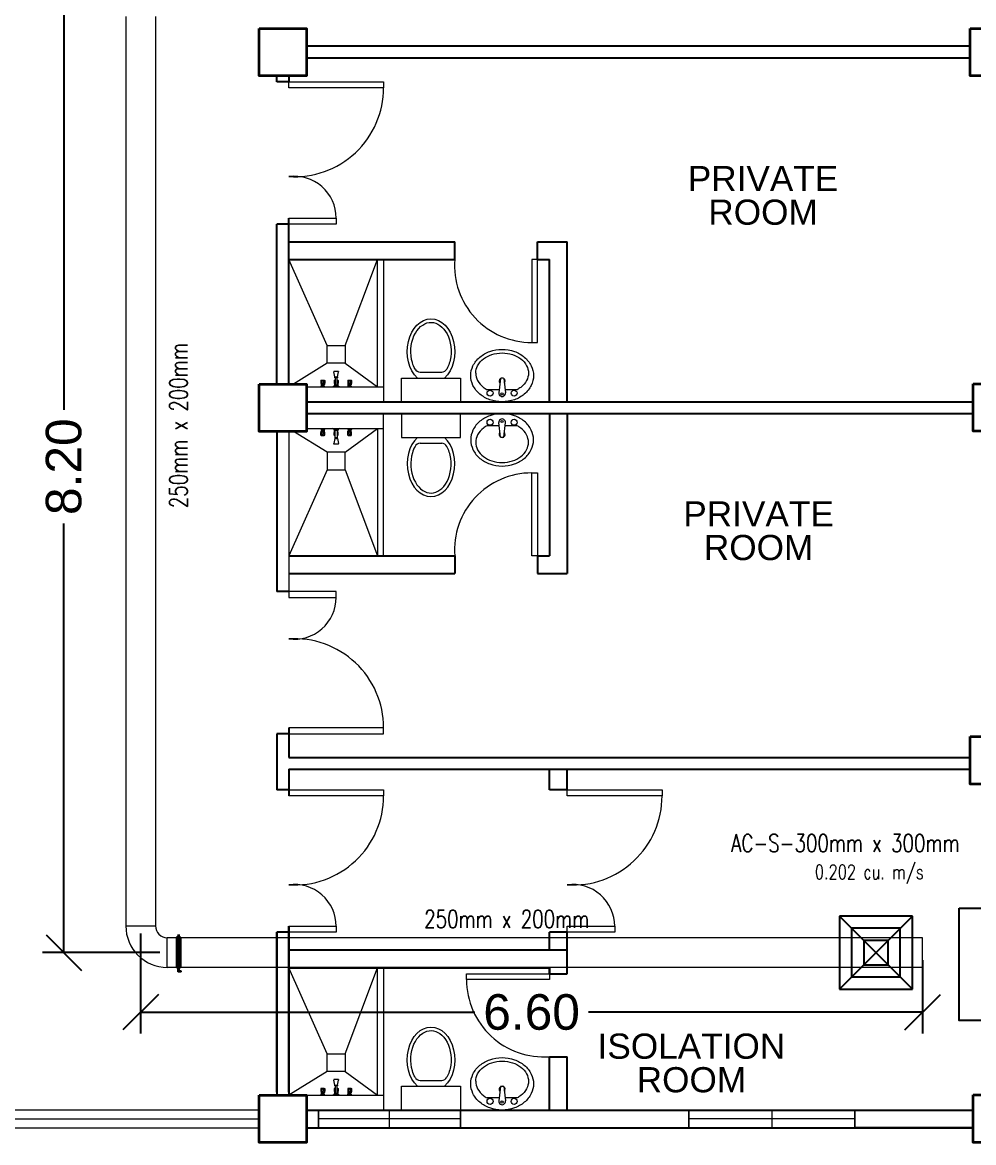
# Model space of a CAD drawing. Header units: millimetres. Extents: x 3 to 421, y 1 to 337.
# Drawn here: x 249.43 to 257.46, y 90.65 to 100.1 of the extents above; entities that cross this region are included whole.
import ezdxf

# ---------------------------------------------------------------- set-up
doc = ezdxf.new("R2010")
doc.units = ezdxf.units.MM
doc.header["$MEASUREMENT"] = 0
for name, color, linetype in [('A.C.VOLUM DAMPER', 7, 'Continuous'), ('diffuser', 7, 'Continuous'), ('ducting label', 7, 'Continuous'), ('label', 7, 'Continuous'), ('Legends', 7, 'Continuous')]:
    doc.layers.add(name, color=color, linetype=linetype)
doc.layers.add('ahu line', color=7, linetype='Continuous', lineweight=20)
doc.styles.add('Arch-Dim', font='simplex.shx', dxfattribs={"width": 0.75})
doc.styles.get("Standard").update_dxf_attribs({"font": 'arial.ttf'})
doc.styles.add('SWISSLT175', font='swissl.ttf', dxfattribs={"height": 0.175})
doc.dimstyles.new('Copy of dimension', dxfattribs={"dimtxt": 0.3, "dimasz": 0.3, "dimexe": 0.18, "dimexo": 0.0625, "dimgap": 0.09, "dimtad": 0, "dimzin": 0, "dimdsep": 46, "dimtxsty": 'Standard', "dimblk": 'OBLIQUE', "dimcen": 0.09, "dimclrd": 256, "dimclre": 256, "dimclrt": 256, "dimadec": 0, "dimazin": 0, "dimtfac": 1, "dimtofl": 0, "dimtmove": 0, "dimatfit": 3, "dimldrblk": 'OBLIQUE', "dimfxl": 1, "dimtolj": 1, "dimtzin": 0, "dimarcsym": 0})

# ---------------------------------------------------------------- blocks, each defined once
blk = doc.blocks.new('AC-S-12')
at = {"layer": 'diffuser'}
for p, q in [((-0.15, 0.15), (0.15, -0.15)), ((0.15, 0.15), (-0.15, -0.15)), ((-0.15, 0.15), (-0.15, -0.15)), ((0.15, 0.15), (-0.15, 0.15)), ((0.15, -0.15), (0.15, 0.15)), ((-0.1, 0.1), (-0.1, -0.1)), ((0.1, 0.1), (-0.1, 0.1)), ((0.1, -0.1), (0.1, 0.1)), ((-0.05, 0.05), (-0.05, -0.05)), ((0.05, 0.05), (-0.05, 0.05)), ((0.05, -0.05), (0.05, 0.05)), ((-0.05, -0.05), (0.05, -0.05)), ((-0.1, -0.1), (0.1, -0.1)), ((-0.15, -0.15), (0.15, -0.15))]:
    blk.add_line(p, q, dxfattribs=at)
for points in [[(-0.3582, 0.3582, 0, 0.0447, 0), (-0.2951, 0.295, 0, 0, 0), (-0.15, 0.15, 0, 0, 0)], [(0.3582, 0.3582, 0, 0.0447, 0), (0.2951, 0.295, 0, 0, 0), (0.15, 0.15, 0, 0, 0)], [(-0.3582, -0.3582, 0, 0.0447, 0), (-0.2951, -0.295, 0, 0, 0), (-0.15, -0.15, 0, 0, 0)], [(0.3582, -0.3582, 0, 0.0447, 0), (0.2951, -0.295, 0, 0, 0), (0.15, -0.15, 0, 0, 0)]]:
    blk.add_lwpolyline(points, format="xyseb", dxfattribs=at)
blk = doc.blocks.new('fcu')
at = {"layer": 'diffuser', "color": 7, "xscale": 2.052644456280903, "yscale": 2.052644456280903, "zscale": 2.052644456280903}
blk.add_blockref('AC-S-12', (0, 0), dxfattribs=at)
blk = doc.blocks.new('_Oblique')
at = {"color": 0, "linetype": 'ByBlock', "lineweight": -2}
blk.add_line((-0.5, -0.5), (0.5, 0.5), dxfattribs=at)
blk = doc.blocks.new('*D31')
at = {"layer": 'Defpoints', "color": 0, "transparency": 16777216}
for p in [(250.8037, 100.4482), (249.7805, 92.2496), (250.6537, 92.2496)]:
    blk.add_point(p, dxfattribs=at)
at = {"layer": 'diffuser', "lineweight": -2, "transparency": 16777216}
for p, q in [((250.7412, 100.4482), (249.6005, 100.4482)), ((249.7805, 100.4482), (249.7805, 96.8282)), ((249.7805, 92.2496), (249.7805, 95.8696)), ((250.5912, 92.2496), (249.6005, 92.2496))]:
    blk.add_line(p, q, dxfattribs=at)
at = {"layer": 'diffuser', "lineweight": -2, "transparency": 16777216, "xscale": 0.3, "yscale": 0.3, "zscale": 0.3}
for p, rotation in [((249.7805, 100.4482), 90), ((249.7805, 92.2496), 270)]:
    blk.add_blockref('_Oblique', p, dxfattribs=dict(at, rotation=rotation))
at = {"layer": 'diffuser', "transparency": 16777216, "insert": (249.7805, 96.3489), "char_height": 0.3, "attachment_point": 5, "rotation": 90}
blk.add_mtext('\\A1;8.20', dxfattribs=at)
blk = doc.blocks.new('*D32')
at = {"layer": 'Defpoints', "color": 0, "transparency": 16777216}
for p in [(250.4287, 92.4746), (257.0263, 92.2496), (257.0263, 91.7466)]:
    blk.add_point(p, dxfattribs=at)
at = {"layer": 'diffuser', "lineweight": -2, "transparency": 16777216}
for p, q in [((250.4287, 92.4121), (250.4287, 91.5666)), ((257.0263, 92.1871), (257.0263, 91.5666)), ((250.4287, 91.7466), (253.2476, 91.7466)), ((257.0263, 91.7466), (254.2075, 91.7466))]:
    blk.add_line(p, q, dxfattribs=at)
at = {"layer": 'diffuser', "lineweight": -2, "transparency": 16777216, "xscale": 0.3, "yscale": 0.3, "zscale": 0.3, "rotation": 180}
blk.add_blockref('_Oblique', (250.4287, 91.7466), dxfattribs=at)
at = {"layer": 'diffuser', "lineweight": -2, "transparency": 16777216, "xscale": 0.3, "yscale": 0.3, "zscale": 0.3}
blk.add_blockref('_Oblique', (257.0263, 91.7466), dxfattribs=at)
at = {"layer": 'diffuser', "transparency": 16777216, "insert": (253.7275, 91.7466), "char_height": 0.3, "attachment_point": 5}
blk.add_mtext('\\A1;6.60', dxfattribs=at)

msp = doc.modelspace()

# ---------------------------------------------------------------- hatches: boundary and pattern name
at = {"layer": 'A.C.VOLUM DAMPER'}
h = msp.add_hatch(dxfattribs=at)
h.set_pattern_fill('ANSI31', color=256, scale=0.001864, angle=-90, style=0)
h.set_pattern_definition([(315, (-178.90665753, -149.22933315), (0.00016477009232, 0.00016477009232), [])])
h.paths.add_polyline_path([(250.7528, 92.1138), (250.7577, 92.1138), (250.7577, 92.1246), (250.7406, 92.1246), (250.7406, 92.1138), (250.7455, 92.1138), (250.7455, 92.087), (250.7694, 92.087), (250.7694, 92.0931), (250.7528, 92.0931)])

# ---------------------------------------------------------------- linework, layer by layer
at = {"color": 8, "lineweight": 25}
for p, q in [((257.4287, 99.8966), (251.8287, 99.8966)), ((257.4287, 99.7966), (251.8287, 99.7966)), ((251.5787, 99.5966), (251.5787, 99.6466)), ((251.6787, 99.6466), (251.6787, 99.5966)), ((251.6787, 99.5966), (251.5787, 99.5966)), ((251.5787, 97.0466), (251.5787, 98.3966)), ((251.6787, 98.3966), (251.5787, 98.3966)), ((251.5787, 97.0466), (251.5787, 98.3966)), ((251.6787, 97.0466), (251.6787, 98.4466)), ((251.8287, 96.8966), (257.4537, 96.8966)), ((251.8287, 96.7966), (257.4537, 96.7966)), ((251.5787, 96.6466), (251.5787, 95.2966)), ((251.6787, 95.2966), (251.5787, 95.2966)), ((251.6787, 94.1466), (251.6787, 93.8966)), ((251.5787, 94.0966), (251.5787, 93.8466)), ((251.6787, 94.0966), (251.5787, 94.0966)), ((251.5787, 93.8466), (251.5787, 93.6216)), ((251.6787, 93.8966), (257.4287, 93.8966)), ((251.6787, 93.7966), (251.6787, 93.5716)), ((251.6787, 93.7966), (257.4287, 93.7966)), ((251.6787, 93.6216), (251.5787, 93.6216)), ((251.6787, 92.4716), (251.6787, 91.0466)), ((251.6787, 91.0716), (251.6787, 92.4716)), ((251.5787, 92.4216), (251.5787, 91.0466)), ((251.5787, 91.0716), (251.5787, 92.4216)), ((251.6787, 92.4216), (251.5787, 92.4216)), ((251.5787, 91.0716), (251.5787, 92.4216)), ((251.8287, 90.9216), (257.4537, 90.9216)), ((251.8287, 90.7716), (257.4537, 90.7716)), ((257.4537, 90.7716), (256.4537, 90.7716))]:
    msp.add_line(p, q, dxfattribs=at)
at = {"color": 8, "lineweight": 25, "ltscale": 0.3}
for p, q in [((251.6787, 98.2466), (253.0787, 98.2466)), ((253.0787, 98.0966), (253.0787, 98.2466)), ((253.7787, 98.2466), (254.0287, 98.2466)), ((253.7787, 98.0966), (253.7787, 98.2466)), ((254.0287, 96.8966), (254.0287, 98.2466)), ((251.6787, 98.0966), (253.0787, 98.0966)), ((253.7787, 98.0966), (253.8787, 98.0966)), ((253.8787, 96.8966), (253.8787, 98.0966)), ((253.8787, 96.7966), (253.8787, 95.5966)), ((254.0287, 96.7966), (254.0287, 95.4466)), ((251.6787, 95.5966), (253.0787, 95.5966)), ((253.0787, 95.5966), (253.0787, 95.4466)), ((253.7787, 95.5966), (253.8787, 95.5966)), ((253.7787, 95.5966), (253.7787, 95.4466)), ((251.6787, 95.4466), (253.0787, 95.4466)), ((253.7787, 95.4466), (254.0287, 95.4466)), ((251.6787, 92.2716), (254.0287, 92.2716)), ((253.7787, 92.2716), (254.0287, 92.2716)), ((254.0287, 92.0716), (254.0287, 92.2716)), ((251.6787, 92.1216), (253.8787, 92.1216)), ((253.7787, 92.1216), (253.8787, 92.1216)), ((253.8787, 92.0716), (253.8787, 92.1216)), ((253.8787, 90.9216), (253.8787, 91.3716)), ((254.0287, 90.9216), (254.0287, 91.3716))]:
    msp.add_line(p, q, dxfattribs=at)
at = {"color": 8, "lineweight": 9, "ltscale": 0.3}
for p, q in [((252.0037, 97.3716), (251.6787, 98.0966)), ((252.1537, 97.3716), (252.4287, 98.0966)), ((252.0037, 97.2216), (251.7193, 97.0466)), ((252.1537, 97.2216), (252.4287, 97.0216)), ((252.0037, 96.4716), (251.7193, 96.6466)), ((252.1537, 96.4716), (252.4287, 96.6716)), ((252.0037, 96.3216), (251.6787, 95.5966)), ((252.1537, 96.3216), (252.4287, 95.5966)), ((252.0037, 91.3966), (251.6787, 92.1216)), ((252.1537, 91.3966), (252.4287, 92.1216)), ((252.0037, 91.2466), (251.6787, 91.0466)), ((252.1537, 91.2466), (252.4287, 91.0466))]:
    msp.add_line(p, q, dxfattribs=at)
at = {"color": 8, "lineweight": 9}
for p, q in [((251.5787, 97.0966), (251.5787, 97.0466)), ((251.6787, 97.1466), (251.6787, 97.0466)), ((251.952, 97.0788), (251.9484, 97.0769)), ((251.9484, 97.0769), (251.9817, 97.0769)), ((251.9484, 97.0769), (251.9484, 97.055)), ((251.952, 97.0803), (251.9781, 97.0803)), ((251.952, 97.0803), (251.952, 97.0788)), ((251.952, 97.0788), (251.9781, 97.0788)), ((251.952, 97.0681), (251.952, 97.056)), ((251.959, 97.0682), (251.959, 97.0561)), ((251.9711, 97.0682), (251.9711, 97.0561)), ((251.9781, 97.0803), (251.9781, 97.0788)), ((251.9781, 97.0788), (251.9817, 97.0769)), ((251.9781, 97.0681), (251.9781, 97.056)), ((251.9817, 97.0769), (251.9817, 97.055)), ((252.0664, 97.107), (252.0578, 97.1489)), ((252.0981, 97.1535), (252.0593, 97.1535)), ((252.0656, 97.0788), (252.062, 97.0769)), ((252.062, 97.0769), (252.0711, 97.0769)), ((252.062, 97.0769), (252.062, 97.055)), ((252.0656, 97.0804), (252.0711, 97.0804)), ((252.0656, 97.0804), (252.0656, 97.0788)), ((252.0656, 97.0788), (252.0711, 97.0788)), ((252.0656, 97.0681), (252.0656, 97.056)), ((252.0664, 97.0995), (252.0664, 97.107)), ((252.0664, 97.107), (252.091, 97.107)), ((252.0664, 97.107), (252.091, 97.107)), ((252.091, 97.0995), (252.0664, 97.0995)), ((252.0711, 97.0995), (252.0711, 97.0371)), ((252.0863, 97.0371), (252.0863, 97.0995)), ((252.0863, 97.0804), (252.0918, 97.0804)), ((252.0863, 97.0788), (252.0918, 97.0788)), ((252.0863, 97.077), (252.0954, 97.077)), ((252.091, 97.107), (252.0995, 97.149)), ((252.091, 97.107), (252.091, 97.0995)), ((252.0918, 97.0804), (252.0918, 97.0788)), ((252.0918, 97.0788), (252.0954, 97.077)), ((252.0918, 97.0681), (252.0918, 97.056)), ((252.0954, 97.077), (252.0954, 97.055)), ((252.1793, 97.0789), (252.1757, 97.077)), ((252.1757, 97.077), (252.1757, 97.055)), ((252.1757, 97.077), (252.209, 97.077)), ((252.1792, 97.0681), (252.1793, 97.056)), ((252.1793, 97.0804), (252.1793, 97.0789)), ((252.1793, 97.0804), (252.2054, 97.0804)), ((252.1793, 97.0789), (252.2054, 97.0789)), ((252.1863, 97.0682), (252.1863, 97.0561)), ((252.1984, 97.0682), (252.1984, 97.0561)), ((252.2054, 97.0804), (252.2054, 97.0789)), ((252.2054, 97.0789), (252.209, 97.077)), ((252.2054, 97.0681), (252.2054, 97.056)), ((252.209, 97.077), (252.209, 97.055)), ((252.6287, 96.8966), (252.6287, 97.0966)), ((252.6287, 97.0966), (253.1287, 97.0966)), ((252.7881, 97.1466), (252.9691, 97.1466)), ((253.1287, 97.0966), (253.1287, 96.8966)), ((253.4642, 97.0945), (253.4509, 96.9727)), ((253.4932, 97.0945), (253.5065, 96.9727)), ((251.8287, 97.0216), (252.4787, 97.0216)), ((251.948, 97.0224), (251.9514, 97.0292)), ((251.948, 97.0224), (251.9821, 97.0224)), ((251.948, 97.0224), (251.948, 97.0216)), ((251.948, 97.0216), (251.9821, 97.0216)), ((251.9484, 97.055), (251.9506, 97.0509)), ((251.951, 97.0491), (251.951, 97.0432)), ((251.951, 97.0432), (251.9518, 97.041)), ((251.951, 97.0432), (251.9791, 97.0432)), ((251.9514, 97.0292), (251.9787, 97.0292)), ((251.9518, 97.055), (251.9592, 97.055)), ((251.9518, 97.041), (251.9783, 97.041)), ((251.9537, 97.0292), (251.9537, 97.041)), ((251.9783, 97.055), (251.971, 97.055)), ((251.9764, 97.0292), (251.9764, 97.041)), ((251.9791, 97.0432), (251.9783, 97.041)), ((251.9821, 97.0224), (251.9787, 97.0292)), ((251.9791, 97.0491), (251.9791, 97.0432)), ((251.9817, 97.055), (251.9795, 97.0509)), ((251.9821, 97.0224), (251.9821, 97.0216)), ((252.0613, 97.0274), (252.0497, 97.0216)), ((252.0497, 97.0216), (252.1077, 97.0216)), ((252.0961, 97.0371), (252.0613, 97.0371)), ((252.0613, 97.0371), (252.0613, 97.0274)), ((252.0961, 97.0274), (252.0613, 97.0274)), ((252.0613, 97.0274), (252.0961, 97.0274)), ((252.062, 97.055), (252.0642, 97.0509)), ((252.0647, 97.0491), (252.0647, 97.0432)), ((252.0647, 97.0432), (252.0711, 97.0432)), ((252.0647, 97.0432), (252.0654, 97.041)), ((252.0654, 97.041), (252.0711, 97.041)), ((252.0655, 97.055), (252.0711, 97.055)), ((252.0673, 97.0371), (252.0673, 97.041)), ((252.0711, 97.0371), (252.0863, 97.0371)), ((252.0919, 97.055), (252.0863, 97.055)), ((252.0863, 97.0432), (252.0927, 97.0432)), ((252.0863, 97.041), (252.092, 97.041)), ((252.0901, 97.0371), (252.0901, 97.041)), ((252.0927, 97.0432), (252.092, 97.041)), ((252.0927, 97.0491), (252.0927, 97.0432)), ((252.0954, 97.055), (252.0932, 97.0509)), ((252.0961, 97.0274), (252.0961, 97.0371)), ((252.1077, 97.0216), (252.0961, 97.0274)), ((252.1753, 97.0224), (252.1787, 97.0292)), ((252.1753, 97.0224), (252.1753, 97.0217)), ((252.1753, 97.0224), (252.2094, 97.0224)), ((252.1753, 97.0217), (252.2094, 97.0217)), ((252.1757, 97.055), (252.1779, 97.0509)), ((252.1783, 97.0491), (252.1783, 97.0432)), ((252.1783, 97.0432), (252.2063, 97.0433)), ((252.1783, 97.0432), (252.1791, 97.041)), ((252.1787, 97.0292), (252.206, 97.0292)), ((252.1791, 97.055), (252.1864, 97.055)), ((252.1791, 97.041), (252.2056, 97.041)), ((252.181, 97.0292), (252.181, 97.041)), ((252.2056, 97.055), (252.1982, 97.055)), ((252.2037, 97.0292), (252.2037, 97.041)), ((252.2063, 97.0433), (252.2056, 97.041)), ((252.2094, 97.0224), (252.206, 97.0292)), ((252.2063, 97.0491), (252.2063, 97.0433)), ((252.209, 97.055), (252.2068, 97.0509)), ((252.2094, 97.0224), (252.2094, 97.0217)), ((253.4543, 96.9986), (253.3521, 96.9986)), ((253.1287, 96.8966), (252.6287, 96.8966)), ((252.6287, 96.7966), (252.6287, 96.5966)), ((253.1287, 96.7966), (252.6287, 96.7966)), ((253.1287, 96.5966), (253.1287, 96.7966)), ((253.4543, 96.6946), (253.3521, 96.6946)), ((253.4642, 96.5988), (253.4509, 96.7206)), ((253.4932, 96.5988), (253.5065, 96.7206)), ((251.8287, 96.6716), (252.4787, 96.6716)), ((251.948, 96.6717), (251.9821, 96.6717)), ((251.948, 96.6709), (251.948, 96.6717)), ((251.948, 96.6709), (251.9821, 96.6709)), ((251.948, 96.6709), (251.9514, 96.6641)), ((251.9484, 96.6383), (251.9506, 96.6424)), ((251.9484, 96.6164), (251.9484, 96.6383)), ((251.9484, 96.6164), (251.9817, 96.6164)), ((251.952, 96.6145), (251.9484, 96.6164)), ((251.951, 96.6501), (251.9518, 96.6523)), ((251.951, 96.6501), (251.9791, 96.6501)), ((251.951, 96.6442), (251.951, 96.6501)), ((251.9514, 96.6641), (251.9787, 96.6641)), ((251.9518, 96.6523), (251.9783, 96.6523)), ((251.9518, 96.6383), (251.9592, 96.6383)), ((251.952, 96.6252), (251.952, 96.6373)), ((251.952, 96.6145), (251.9781, 96.6145)), ((251.952, 96.6129), (251.952, 96.6145)), ((251.952, 96.6129), (251.9781, 96.6129)), ((251.9537, 96.6641), (251.9537, 96.6523)), ((251.959, 96.6251), (251.959, 96.6372)), ((251.9783, 96.6383), (251.971, 96.6383)), ((251.9711, 96.6251), (251.9711, 96.6372)), ((251.9764, 96.6641), (251.9764, 96.6523)), ((251.9781, 96.6252), (251.9781, 96.6373)), ((251.9781, 96.6145), (251.9817, 96.6164)), ((251.9781, 96.6129), (251.9781, 96.6145)), ((251.9791, 96.6501), (251.9783, 96.6523)), ((251.9821, 96.6709), (251.9787, 96.6641)), ((251.9791, 96.6442), (251.9791, 96.6501)), ((251.9817, 96.6383), (251.9795, 96.6424)), ((251.9817, 96.6164), (251.9817, 96.6383)), ((251.9821, 96.6709), (251.9821, 96.6717)), ((252.0613, 96.6659), (252.0497, 96.6716)), ((252.0497, 96.6716), (252.1077, 96.6716)), ((252.0961, 96.6659), (252.0613, 96.6659)), ((252.0613, 96.6562), (252.0613, 96.6659)), ((252.0613, 96.6659), (252.0961, 96.6659)), ((252.0961, 96.6562), (252.0613, 96.6562)), ((252.062, 96.6383), (252.0642, 96.6424)), ((252.062, 96.6163), (252.062, 96.6383)), ((252.062, 96.6163), (252.0711, 96.6163)), ((252.0656, 96.6145), (252.062, 96.6163)), ((252.0647, 96.6501), (252.0654, 96.6523)), ((252.0647, 96.6501), (252.0711, 96.6501)), ((252.0647, 96.6442), (252.0647, 96.6501)), ((252.0654, 96.6523), (252.0711, 96.6523)), ((252.0655, 96.6383), (252.0711, 96.6383)), ((252.0656, 96.6252), (252.0656, 96.6373)), ((252.0656, 96.6145), (252.0711, 96.6145)), ((252.0656, 96.6129), (252.0656, 96.6145)), ((252.0656, 96.6129), (252.0711, 96.6129)), ((252.0664, 96.5938), (252.0664, 96.5863)), ((252.091, 96.5938), (252.0664, 96.5938)), ((252.0673, 96.6562), (252.0673, 96.6523)), ((252.0711, 96.5938), (252.0711, 96.6562)), ((252.0711, 96.6562), (252.0863, 96.6562)), ((252.0863, 96.6562), (252.0863, 96.5938)), ((252.0863, 96.6523), (252.092, 96.6523)), ((252.0863, 96.6501), (252.0927, 96.6501)), ((252.0919, 96.6383), (252.0863, 96.6383)), ((252.0863, 96.6163), (252.0954, 96.6163)), ((252.0863, 96.6144), (252.0918, 96.6144)), ((252.0863, 96.6129), (252.0918, 96.6129)), ((252.0901, 96.6562), (252.0901, 96.6523)), ((252.091, 96.5863), (252.091, 96.5938)), ((252.0918, 96.6252), (252.0918, 96.6373)), ((252.0918, 96.6144), (252.0954, 96.6163)), ((252.0918, 96.6129), (252.0918, 96.6144)), ((252.0927, 96.6501), (252.092, 96.6523)), ((252.0927, 96.6442), (252.0927, 96.6501)), ((252.0954, 96.6383), (252.0932, 96.6424)), ((252.0954, 96.6163), (252.0954, 96.6383)), ((252.1077, 96.6716), (252.0961, 96.6659)), ((252.0961, 96.6659), (252.0961, 96.6562)), ((252.1753, 96.6709), (252.1753, 96.6716)), ((252.1753, 96.6716), (252.2094, 96.6716)), ((252.1753, 96.6709), (252.1787, 96.6641)), ((252.1753, 96.6709), (252.2094, 96.6709)), ((252.1757, 96.6383), (252.1779, 96.6424)), ((252.1757, 96.6163), (252.1757, 96.6383)), ((252.1793, 96.6144), (252.1757, 96.6163)), ((252.1757, 96.6163), (252.209, 96.6163)), ((252.1783, 96.65), (252.1791, 96.6523)), ((252.1783, 96.6442), (252.1783, 96.65)), ((252.1783, 96.65), (252.2063, 96.65)), ((252.1787, 96.6641), (252.206, 96.6641)), ((252.1791, 96.6523), (252.2056, 96.6523)), ((252.1791, 96.6383), (252.1864, 96.6383)), ((252.1792, 96.6252), (252.1793, 96.6373)), ((252.1793, 96.6129), (252.1793, 96.6144)), ((252.1793, 96.6144), (252.2054, 96.6144)), ((252.1793, 96.6129), (252.2054, 96.6129)), ((252.181, 96.6641), (252.181, 96.6523)), ((252.1863, 96.625), (252.1863, 96.6372)), ((252.2056, 96.6383), (252.1982, 96.6383)), ((252.1984, 96.625), (252.1984, 96.6372)), ((252.2037, 96.6641), (252.2037, 96.6523)), ((252.2054, 96.6252), (252.2054, 96.6373)), ((252.2054, 96.6144), (252.209, 96.6163)), ((252.2054, 96.6129), (252.2054, 96.6144)), ((252.2063, 96.65), (252.2056, 96.6523)), ((252.2094, 96.6709), (252.206, 96.6641)), ((252.2063, 96.6442), (252.2063, 96.65)), ((252.209, 96.6383), (252.2068, 96.6424)), ((252.209, 96.6163), (252.209, 96.6383)), ((252.2094, 96.6709), (252.2094, 96.6716)), ((252.6287, 96.5966), (253.1287, 96.5966)), ((252.0664, 96.5863), (252.0578, 96.5443)), ((252.0981, 96.5398), (252.0593, 96.5398)), ((252.0664, 96.5863), (252.091, 96.5863)), ((252.0664, 96.5863), (252.091, 96.5863)), ((252.091, 96.5863), (252.0995, 96.5443)), ((252.7881, 96.5466), (252.9691, 96.5466)), ((251.5787, 93.6216), (251.5787, 93.6716)), ((252.0664, 91.132), (252.0578, 91.1739)), ((252.0981, 91.1785), (252.0593, 91.1785)), ((252.0664, 91.1245), (252.0664, 91.132)), ((252.0664, 91.132), (252.091, 91.132)), ((252.0664, 91.132), (252.091, 91.132)), ((252.091, 91.1245), (252.0664, 91.1245)), ((252.0711, 91.1245), (252.0711, 91.0621)), ((252.0863, 91.0621), (252.0863, 91.1245)), ((252.091, 91.132), (252.0995, 91.174)), ((252.091, 91.132), (252.091, 91.1245)), ((252.6287, 90.9216), (252.6287, 91.1216)), ((252.6287, 91.1216), (253.1287, 91.1216)), ((252.7881, 91.1716), (252.9691, 91.1716)), ((253.1287, 91.1216), (253.1287, 90.9216)), ((253.4642, 91.1195), (253.4509, 90.9977)), ((253.4932, 91.1195), (253.5065, 90.9977)), ((251.8287, 91.0466), (252.4787, 91.0466)), ((251.948, 91.0474), (251.9514, 91.0542)), ((251.948, 91.0474), (251.9821, 91.0474)), ((251.948, 91.0474), (251.948, 91.0466)), ((251.948, 91.0466), (251.9821, 91.0466)), ((251.952, 91.1038), (251.9484, 91.1019)), ((251.9484, 91.1019), (251.9817, 91.1019)), ((251.9484, 91.1019), (251.9484, 91.08)), ((251.9484, 91.08), (251.9506, 91.0759)), ((251.951, 91.0741), (251.951, 91.0682)), ((251.951, 91.0682), (251.9518, 91.066)), ((251.951, 91.0682), (251.9791, 91.0682)), ((251.9514, 91.0542), (251.9787, 91.0542)), ((251.9518, 91.08), (251.9592, 91.08)), ((251.9518, 91.066), (251.9783, 91.066)), ((251.952, 91.1053), (251.9781, 91.1053)), ((251.952, 91.1053), (251.952, 91.1038)), ((251.952, 91.1038), (251.9781, 91.1038)), ((251.952, 91.0931), (251.952, 91.081)), ((251.9537, 91.0542), (251.9537, 91.066)), ((251.959, 91.0932), (251.959, 91.0811)), ((251.9783, 91.08), (251.971, 91.08)), ((251.9711, 91.0932), (251.9711, 91.0811)), ((251.9764, 91.0542), (251.9764, 91.066)), ((251.9781, 91.1053), (251.9781, 91.1038)), ((251.9781, 91.1038), (251.9817, 91.1019)), ((251.9781, 91.0931), (251.9781, 91.081)), ((251.9791, 91.0682), (251.9783, 91.066)), ((251.9821, 91.0474), (251.9787, 91.0542)), ((251.9791, 91.0741), (251.9791, 91.0682)), ((251.9817, 91.08), (251.9795, 91.0759)), ((251.9817, 91.1019), (251.9817, 91.08)), ((251.9821, 91.0474), (251.9821, 91.0466)), ((252.0613, 91.0524), (252.0497, 91.0466)), ((252.0497, 91.0466), (252.1077, 91.0466)), ((252.0961, 91.0621), (252.0613, 91.0621)), ((252.0613, 91.0621), (252.0613, 91.0524)), ((252.0961, 91.0524), (252.0613, 91.0524)), ((252.0613, 91.0524), (252.0961, 91.0524)), ((252.0656, 91.1038), (252.062, 91.1019)), ((252.062, 91.1019), (252.0711, 91.1019)), ((252.062, 91.1019), (252.062, 91.08)), ((252.062, 91.08), (252.0642, 91.0759)), ((252.0647, 91.0741), (252.0647, 91.0682)), ((252.0647, 91.0682), (252.0711, 91.0682)), ((252.0647, 91.0682), (252.0654, 91.066)), ((252.0654, 91.066), (252.0711, 91.066)), ((252.0655, 91.08), (252.0711, 91.08)), ((252.0656, 91.1054), (252.0711, 91.1054)), ((252.0656, 91.1054), (252.0656, 91.1038)), ((252.0656, 91.1038), (252.0711, 91.1038)), ((252.0656, 91.0931), (252.0656, 91.081)), ((252.0673, 91.0621), (252.0673, 91.066)), ((252.0711, 91.0621), (252.0863, 91.0621)), ((252.0863, 91.1054), (252.0918, 91.1054)), ((252.0863, 91.1038), (252.0918, 91.1038)), ((252.0863, 91.102), (252.0954, 91.102)), ((252.0919, 91.08), (252.0863, 91.08)), ((252.0863, 91.0682), (252.0927, 91.0682)), ((252.0863, 91.066), (252.092, 91.066)), ((252.0901, 91.0621), (252.0901, 91.066)), ((252.0918, 91.1054), (252.0918, 91.1038)), ((252.0918, 91.1038), (252.0954, 91.102)), ((252.0918, 91.0931), (252.0918, 91.081)), ((252.0927, 91.0682), (252.092, 91.066)), ((252.0927, 91.0741), (252.0927, 91.0682)), ((252.0954, 91.08), (252.0932, 91.0759)), ((252.0954, 91.102), (252.0954, 91.08)), ((252.0961, 91.0524), (252.0961, 91.0621)), ((252.1077, 91.0466), (252.0961, 91.0524)), ((252.1753, 91.0474), (252.1787, 91.0542)), ((252.1753, 91.0474), (252.1753, 91.0467)), ((252.1753, 91.0474), (252.2094, 91.0474)), ((252.1753, 91.0467), (252.2094, 91.0467)), ((252.1793, 91.1039), (252.1757, 91.102)), ((252.1757, 91.102), (252.1757, 91.08)), ((252.1757, 91.102), (252.209, 91.102)), ((252.1757, 91.08), (252.1779, 91.0759)), ((252.1783, 91.0741), (252.1783, 91.0682)), ((252.1783, 91.0682), (252.2063, 91.0683)), ((252.1783, 91.0682), (252.1791, 91.066)), ((252.1787, 91.0542), (252.206, 91.0542)), ((252.1791, 91.08), (252.1864, 91.08)), ((252.1791, 91.066), (252.2056, 91.066)), ((252.1792, 91.0931), (252.1793, 91.081)), ((252.1793, 91.1054), (252.1793, 91.1039)), ((252.1793, 91.1054), (252.2054, 91.1054)), ((252.1793, 91.1039), (252.2054, 91.1039)), ((252.181, 91.0542), (252.181, 91.066)), ((252.1863, 91.0932), (252.1863, 91.0811)), ((252.2056, 91.08), (252.1982, 91.08)), ((252.1984, 91.0932), (252.1984, 91.0811)), ((252.2037, 91.0542), (252.2037, 91.066)), ((252.2054, 91.1054), (252.2054, 91.1039)), ((252.2054, 91.1039), (252.209, 91.102)), ((252.2054, 91.0931), (252.2054, 91.081)), ((252.2063, 91.0683), (252.2056, 91.066)), ((252.2094, 91.0474), (252.206, 91.0542)), ((252.2063, 91.0741), (252.2063, 91.0683)), ((252.209, 91.08), (252.2068, 91.0759)), ((252.209, 91.102), (252.209, 91.08)), ((252.2094, 91.0474), (252.2094, 91.0467)), ((253.4543, 91.0236), (253.3521, 91.0236)), ((251.4287, 90.9216), (248.7287, 90.9216)), ((251.8287, 90.9216), (251.9287, 90.9216)), ((251.9287, 90.9216), (251.9287, 90.7716)), ((252.5287, 90.7716), (252.5287, 90.9216)), ((253.1287, 90.9216), (252.6287, 90.9216)), ((253.1287, 90.7716), (253.1287, 90.9216)), ((255.0537, 90.9216), (255.0537, 90.7716)), ((255.7537, 90.9216), (255.7537, 90.7716)), ((256.4537, 90.7716), (256.4537, 90.9216)), ((248.7287, 90.8466), (251.4287, 90.8466)), ((253.1287, 90.8466), (251.9287, 90.8466)), ((256.4537, 90.8466), (255.0537, 90.8466)), ((248.7287, 90.7716), (251.4287, 90.7716)), ((251.9287, 90.7716), (252.5287, 90.7716)), ((252.5287, 90.7716), (253.1287, 90.7716))]:
    msp.add_line(p, q, dxfattribs=at)
at = {"color": 8, "lineweight": 13}
for p, q in [((251.6787, 96.6466), (251.6787, 95.2466)), ((251.6787, 93.6716), (251.6787, 93.6216))]:
    msp.add_line(p, q, dxfattribs=at)
at = {"color": 8, "linetype": 'Continuous', "lineweight": 25}
for p, q in [((253.8787, 93.6216), (253.8787, 93.7966)), ((254.0287, 93.6216), (254.0287, 93.7966)), ((254.0287, 93.6216), (253.8787, 93.6216)), ((253.8787, 92.2716), (253.8787, 92.4216)), ((254.0287, 92.4216), (253.8787, 92.4216)), ((254.0287, 92.2716), (254.0287, 92.4216)), ((253.8787, 92.1216), (253.8787, 92.0716)), ((253.8787, 92.0716), (254.0287, 92.0716)), ((253.8787, 91.3716), (254.0287, 91.3716))]:
    msp.add_line(p, q, dxfattribs=at)
at = {"color": 8, "lineweight": 35}
for points in [[(251.4287, 100.0466), (251.8287, 100.0466), (251.8287, 99.6466), (251.4287, 99.6466)], [(257.4287, 100.0466), (257.8287, 100.0466), (257.8287, 99.6466), (257.4287, 99.6466)], [(251.4287, 97.0466), (251.8287, 97.0466), (251.8287, 96.6466), (251.4287, 96.6466)], [(257.4537, 97.0487), (257.8537, 97.0487), (257.8537, 96.6487), (257.4537, 96.6487)], [(257.4287, 94.0716), (257.8287, 94.0716), (257.8287, 93.6716), (257.4287, 93.6716)], [(251.4287, 91.0466), (251.8287, 91.0466), (251.8287, 90.6466), (251.4287, 90.6466)], [(257.4537, 91.0487), (257.8537, 91.0487), (257.8537, 90.6487), (257.4537, 90.6487)]]:
    msp.add_lwpolyline(points, close=True, dxfattribs=at)
at = {"color": 8, "lineweight": 13, "ltscale": 0.03}
for points in [[(251.6787, 99.5466), (251.6787, 99.5966), (252.4787, 99.5966), (252.4787, 99.5466)], [(251.6787, 98.3966), (251.6787, 98.4466), (252.0787, 98.4466), (252.0787, 98.3966)], [(253.7787, 98.0966), (253.7287, 98.0966), (253.7287, 97.3966), (253.7787, 97.3966)], [(253.7787, 95.5966), (253.7287, 95.5966), (253.7287, 96.2966), (253.7787, 96.2966)], [(251.6787, 95.2966), (251.6787, 95.2466), (252.0787, 95.2466), (252.0787, 95.2966)], [(251.6787, 94.1466), (251.6787, 94.0966), (252.4787, 94.0966), (252.4787, 94.1466)], [(251.6787, 93.5716), (251.6787, 93.6216), (252.4787, 93.6216), (252.4787, 93.5716)], [(254.0287, 93.5716), (254.0287, 93.6216), (254.8287, 93.6216), (254.8287, 93.5716)], [(251.6787, 92.4216), (251.6787, 92.4716), (252.0787, 92.4716), (252.0787, 92.4216)], [(254.0287, 92.4216), (254.0287, 92.4716), (254.4287, 92.4716), (254.4287, 92.4216)], [(253.8787, 92.0716), (253.8787, 92.0216), (253.1787, 92.0216), (253.1787, 92.0716)]]:
    msp.add_lwpolyline(points, close=True, dxfattribs=at)
at = {"color": 8, "lineweight": 9, "ltscale": 0.3}
for points in [[(252.4287, 97.0216), (252.4287, 98.0966), (252.4787, 98.0966), (252.4787, 96.8966), (252.4787, 96.8966)], [(252.4287, 96.6716), (252.4287, 95.5966), (252.4787, 95.5966), (252.4787, 96.7966), (252.4787, 96.7966)], [(252.4287, 91.0466), (252.4287, 92.1216), (252.4787, 92.1216), (252.4787, 90.9216), (252.4787, 90.9216)]]:
    msp.add_lwpolyline(points, dxfattribs=at)
at = {"color": 8, "lineweight": 9, "ltscale": 0.03}
for points in [[(252.1537, 97.2216), (252.0037, 97.2216), (252.0037, 97.3716), (252.1537, 97.3716)], [(252.1537, 96.4716), (252.0037, 96.4716), (252.0037, 96.3216), (252.1537, 96.3216)], [(252.1537, 91.2466), (252.0037, 91.2466), (252.0037, 91.3966), (252.1537, 91.3966)]]:
    msp.add_lwpolyline(points, close=True, dxfattribs=at)
at = {"color": 8, "lineweight": 9}
for points in [[(253.2137, 97.1176, -0.11576), (253.2331, 97.2001, -0.104047), (253.2913, 97.2739, -0.090875), (253.3752, 97.3213, -0.083344), (253.4787, 97.3386, -0.083344), (253.5822, 97.3213, -0.090875), (253.6661, 97.2739, -0.104047), (253.7243, 97.2001, -0.11576), (253.7437, 97.1176, -0.11576), (253.7243, 97.0352, -0.104047), (253.6661, 96.9614, -0.090875), (253.5822, 96.914, -0.083344), (253.4787, 96.8966, -0.083344), (253.3752, 96.914, -0.090875), (253.2913, 96.9614, -0.104047), (253.2331, 97.0352, -0.11576)], [(253.2137, 96.5756, 0.11576), (253.2331, 96.4932, 0.104047), (253.2913, 96.4194, 0.090875), (253.3752, 96.372, 0.083344), (253.4787, 96.3546, 0.083344), (253.5822, 96.372, 0.090875), (253.6661, 96.4194, 0.104047), (253.7243, 96.4932, 0.11576), (253.7437, 96.5756, 0.11576), (253.7243, 96.6581, 0.104047), (253.6661, 96.7319, 0.090875), (253.5822, 96.7793, 0.083344), (253.4787, 96.7966, 0.083344), (253.3752, 96.7793, 0.090875), (253.2913, 96.7319, 0.104047), (253.2331, 96.6581, 0.11576)], [(253.2137, 91.1426, -0.11576), (253.2331, 91.2251, -0.104047), (253.2913, 91.2989, -0.090875), (253.3752, 91.3463, -0.083344), (253.4787, 91.3636, -0.083344), (253.5822, 91.3463, -0.090875), (253.6661, 91.2989, -0.104047), (253.7243, 91.2251, -0.11576), (253.7437, 91.1426, -0.11576), (253.7243, 91.0602, -0.104047), (253.6661, 90.9864, -0.090875), (253.5822, 90.939, -0.083344), (253.4787, 90.9216, -0.083344), (253.3752, 90.939, -0.090875), (253.2913, 90.9864, -0.104047), (253.2331, 91.0602, -0.11576)]]:
    msp.add_lwpolyline(points, format="xyb", close=True, dxfattribs=at)
for points in [[(253.2562, 97.1386, -0.124838), (253.2721, 97.2012, -0.105788), (253.3214, 97.2589, -0.086697), (253.3911, 97.2951, -0.076776), (253.4787, 97.3086, -0.076776), (253.5663, 97.2951, -0.086697), (253.636, 97.2589, -0.105788), (253.6853, 97.2012, -0.124838), (253.7012, 97.1386, -0.124838), (253.6853, 97.0761, -0.105788), (253.636, 97.0184, -0.040067), (253.6053, 96.9986), (253.5031, 96.9986, -0.040067)], [(253.2562, 96.5546, 0.124838), (253.2721, 96.4921, 0.105788), (253.3214, 96.4344, 0.086697), (253.3911, 96.3982, 0.076776), (253.4787, 96.3846, 0.076776), (253.5663, 96.3982, 0.086697), (253.636, 96.4344, 0.105788), (253.6853, 96.4921, 0.124838), (253.7012, 96.5546, 0.124838), (253.6853, 96.6172, 0.105788), (253.636, 96.6749, 0.040067), (253.6053, 96.6946), (253.5031, 96.6946, 0.040067)], [(253.2562, 91.1636, -0.124838), (253.2721, 91.2262, -0.105788), (253.3214, 91.2839, -0.086697), (253.3911, 91.3201, -0.076776), (253.4787, 91.3336, -0.076776), (253.5663, 91.3201, -0.086697), (253.636, 91.2839, -0.105788), (253.6853, 91.2262, -0.124838), (253.7012, 91.1636, -0.124838), (253.6853, 91.1011, -0.105788), (253.636, 91.0434, -0.040067), (253.6053, 91.0236), (253.5031, 91.0236, -0.040067)]]:
    msp.add_lwpolyline(points, format="xyb", dxfattribs=at)
for points in [[(251.9287, 90.9216), (253.1287, 90.9216), (253.1287, 90.7716), (251.9287, 90.7716)], [(255.0537, 90.9216), (256.4537, 90.9216), (256.4537, 90.7716), (255.0537, 90.7716)]]:
    msp.add_lwpolyline(points, close=True, dxfattribs=at)
for centre, radius in [((253.3771, 96.9696), 0.0255), ((253.4787, 96.9631), 0.0095), ((253.5803, 96.9696), 0.0255), ((253.3771, 96.7236), 0.0255), ((253.4787, 96.7301), 0.0095), ((253.5803, 96.7236), 0.0255), ((253.3771, 90.9946), 0.0255), ((253.5803, 90.9946), 0.0255), ((253.4787, 90.9881), 0.0095)]:
    msp.add_circle(centre, radius, dxfattribs=at)
at = {"color": 8, "lineweight": 13, "ltscale": 0.03}
for centre, radius, start, end in [((251.7271, 99.5466), 0.7516, 266.30478, 0), ((251.7256, 98.4466), 0.3531, 0, 97.62815), ((253.7287, 98.0484), 0.6518, 175.75781, 270), ((253.7287, 95.6449), 0.6518, 90, 184.24219), ((251.7256, 95.2466), 0.3531, 262.37185, 0), ((251.7271, 94.1466), 0.7516, 0, 93.69522), ((251.7271, 93.5716), 0.7516, 266.30478, 0), ((254.0771, 93.5716), 0.7516, 266.30478, 0), ((251.7256, 92.4716), 0.3531, 0, 97.62815), ((254.0756, 92.4716), 0.3531, 0, 97.62815), ((253.8305, 92.0216), 0.6518, 180, 274.24219)]:
    msp.add_arc(centre, radius, start, end, dxfattribs=at)
at = {"color": 8, "lineweight": 9}
for centre, radius, start, end in [((252.7881, 97.1966), 0.05, 208.15006, 270), ((252.9691, 97.1966), 0.05, 270, 331.99164), ((253.3875, 97.1386), 0.1313, 180, 208.46356), ((253.4314, 97.1625), 0.1812, 208.46356, 232.61855), ((253.4787, 97.0716), 0.025, 126.30681, 221.20218), ((253.4787, 97.0008), 0.0948, 81.20259, 98.79741), ((253.4787, 97.0716), 0.025, 71.37929, 108.62071), ((253.4787, 97.0716), 0.025, 318.79782, 53.69319), ((253.46, 97.1999), 0.2284, 232.61855, 241.79625), ((253.4787, 96.9696), 0.028, 173.75449, 6.24551), ((253.46, 96.4934), 0.2284, 118.20375, 127.38145), ((253.4787, 96.7236), 0.028, 353.75449, 186.24551), ((253.3875, 96.5546), 0.1313, 151.53644, 180), ((253.4314, 96.5308), 0.1812, 127.38145, 151.53644), ((253.4787, 96.6217), 0.025, 138.79782, 233.69319), ((253.4787, 96.6925), 0.0948, 261.20259, 278.79741), ((253.4787, 96.6217), 0.025, 251.37929, 288.62071), ((253.4787, 96.6217), 0.025, 306.30681, 41.20218), ((252.7881, 96.4966), 0.05, 90, 151.84994), ((252.9691, 96.4966), 0.05, 28.00836, 90), ((252.7881, 91.2216), 0.05, 208.15006, 270), ((252.9691, 91.2216), 0.05, 270, 331.99164), ((253.3875, 91.1636), 0.1313, 180, 208.46356), ((253.4787, 91.0966), 0.025, 126.30681, 221.20218), ((253.4787, 91.0258), 0.0948, 81.20259, 98.79741), ((253.4787, 91.0966), 0.025, 71.37929, 108.62071), ((253.4787, 91.0966), 0.025, 318.79782, 53.69319), ((253.4314, 91.1875), 0.1812, 208.46356, 232.61855), ((253.46, 91.2249), 0.2284, 232.61855, 241.79625), ((253.4787, 90.9946), 0.028, 173.75449, 6.24551)]:
    msp.add_arc(centre, radius, start, end, dxfattribs=at)
at = {"color": 8, "lineweight": 9, "extrusion": (0, 0, -1)}
for centre in [(252.8787, 97.3216), (252.8787, 91.3466)]:
    msp.add_ellipse(centre, major_axis=(0, -0.275), ratio=0.727273, start_param=0.612555, end_param=5.670631, dxfattribs=at)
at = {"color": 8, "lineweight": 9, "extrusion": (4.99074e-41, 2.88216e-41, -1)}
for centre, major_axis, start_param, end_param in [((251.9393, 97.0673), (0.00896, 0.00896), 0.011497, 0.722582), ((251.9694, 97.0675), (0.00738, 0.00738), 4.000472, 4.78527), ((251.9651, 97.0725), (0.00268, 0.00268), -1.497915, -0.073106), ((251.9607, 97.0675), (-0.00738, 0.00738), 1.497691, 2.282489), ((251.9908, 97.0673), (-0.00896, 0.00896), 5.560378, 6.271464), ((252.053, 97.0673), (0.00896, 0.00896), 0.011497, 0.722582), ((252.1044, 97.0673), (0.00896, 0.00896), 3.989582, 4.700667), ((252.096, 97.1503), (-0.00268, 0.00268), 1.354119, 2.724181), ((252.1666, 97.0673), (0.00896, 0.00896), 0.011497, 0.722582), ((252.1967, 97.0675), (0.00738, 0.00738), 4.000472, 4.78527), ((252.1923, 97.0725), (0.00268, 0.00268), -1.497915, -0.073106), ((252.188, 97.0675), (-0.00738, 0.00738), 1.497691, 2.282489), ((252.2181, 97.0673), (-0.00896, 0.00896), 5.560378, 6.271464), ((251.9368, 97.062), (-0.0118, 0.0118), 2.876824, 3.009049), ((251.9473, 97.0491), (-0.00268, 0.00268), 1.862141, 2.356082), ((251.9482, 97.056), (-0.00268, 0.00268), 2.356082, 2.983721), ((251.9628, 97.0561), (0.00268, 0.00268), 3.299239, 3.926878), ((251.9699, 97.0612), (-0.00887, 0.00887), 4.509022, 4.870036), ((251.9651, 97.0539), (0.00268, 0.00268), 1.773938, 2.938226), ((251.9602, 97.0612), (-0.00887, 0.00887), 2.983721, 3.344735), ((251.9673, 97.0561), (0.00268, 0.00268), 0.785286, 1.412925), ((251.9819, 97.056), (-0.00268, 0.00268), 4.870036, 5.497675), ((251.9933, 97.062), (0.0118, 0.0118), 3.273911, 3.406137), ((251.9829, 97.0491), (-0.00268, 0.00268), 5.497675, 5.991616), ((252.0504, 97.062), (-0.0118, 0.0118), 2.876824, 3.009049), ((252.0609, 97.0491), (0.00268, 0.00268), 0.291344, 0.785286), ((252.0618, 97.056), (0.00268, 0.00268), 0.785286, 1.412925), ((252.0956, 97.056), (0.00268, 0.00268), 3.299239, 3.926878), ((252.107, 97.0621), (-0.0118, 0.0118), 4.844707, 4.976933), ((252.0965, 97.0491), (0.00268, 0.00268), 3.926878, 4.42082), ((252.1641, 97.0621), (0.0118, 0.0118), 1.306028, 1.438253), ((252.1745, 97.0491), (-0.00268, 0.00268), 1.862141, 2.356082), ((252.1755, 97.056), (-0.00268, 0.00268), 2.356082, 2.983721), ((252.1901, 97.0561), (0.00268, 0.00268), 3.299239, 3.926878), ((252.1971, 97.0612), (-0.00887, 0.00887), 4.509022, 4.870036), ((252.1923, 97.0539), (0.00268, 0.00268), 1.773938, 2.938226), ((252.1875, 97.0612), (-0.00887, 0.00887), 2.983721, 3.344735), ((252.1946, 97.0561), (0.00268, 0.00268), 0.785286, 1.412925), ((252.2092, 97.056), (-0.00268, 0.00268), 4.870036, 5.497675), ((252.2206, 97.0621), (0.0118, 0.0118), 3.273911, 3.406137), ((252.2101, 97.0491), (-0.00268, 0.00268), 5.497675, 5.991616), ((252.096, 91.1753), (-0.00268, 0.00268), 1.354119, 2.724181), ((251.9393, 91.0923), (0.00896, 0.00896), 0.011497, 0.722582), ((251.9368, 91.087), (-0.0118, 0.0118), 2.876824, 3.009049), ((251.9473, 91.0741), (-0.00268, 0.00268), 1.862141, 2.356082), ((251.9482, 91.081), (-0.00268, 0.00268), 2.356082, 2.983721), ((251.9694, 91.0925), (0.00738, 0.00738), 4.000472, 4.78527), ((251.9628, 91.0811), (0.00268, 0.00268), 3.299239, 3.926878), ((251.9699, 91.0862), (-0.00887, 0.00887), 4.509022, 4.870036), ((251.9651, 91.0975), (0.00268, 0.00268), -1.497915, -0.073106), ((251.9651, 91.0789), (0.00268, 0.00268), 1.773938, 2.938226), ((251.9602, 91.0862), (-0.00887, 0.00887), 2.983721, 3.344735), ((251.9607, 91.0925), (-0.00738, 0.00738), 1.497691, 2.282489), ((251.9673, 91.0811), (0.00268, 0.00268), 0.785286, 1.412925), ((251.9908, 91.0923), (-0.00896, 0.00896), 5.560378, 6.271464), ((251.9819, 91.081), (-0.00268, 0.00268), 4.870036, 5.497675), ((251.9933, 91.087), (0.0118, 0.0118), 3.273911, 3.406137), ((251.9829, 91.0741), (-0.00268, 0.00268), 5.497675, 5.991616), ((252.053, 91.0923), (0.00896, 0.00896), 0.011497, 0.722582), ((252.0504, 91.087), (-0.0118, 0.0118), 2.876824, 3.009049), ((252.0609, 91.0741), (0.00268, 0.00268), 0.291344, 0.785286), ((252.0618, 91.081), (0.00268, 0.00268), 0.785286, 1.412925), ((252.1044, 91.0923), (0.00896, 0.00896), 3.989582, 4.700667), ((252.0956, 91.081), (0.00268, 0.00268), 3.299239, 3.926878), ((252.107, 91.0871), (-0.0118, 0.0118), 4.844707, 4.976933), ((252.0965, 91.0741), (0.00268, 0.00268), 3.926878, 4.42082), ((252.1666, 91.0923), (0.00896, 0.00896), 0.011497, 0.722582), ((252.1641, 91.0871), (0.0118, 0.0118), 1.306028, 1.438253), ((252.1745, 91.0741), (-0.00268, 0.00268), 1.862141, 2.356082), ((252.1755, 91.081), (-0.00268, 0.00268), 2.356082, 2.983721), ((252.1967, 91.0925), (0.00738, 0.00738), 4.000472, 4.78527), ((252.1901, 91.0811), (0.00268, 0.00268), 3.299239, 3.926878), ((252.1971, 91.0862), (-0.00887, 0.00887), 4.509022, 4.870036), ((252.1923, 91.0975), (0.00268, 0.00268), -1.497915, -0.073106), ((252.1923, 91.0789), (0.00268, 0.00268), 1.773938, 2.938226), ((252.1875, 91.0862), (-0.00887, 0.00887), 2.983721, 3.344735), ((252.188, 91.0925), (-0.00738, 0.00738), 1.497691, 2.282489), ((252.1946, 91.0811), (0.00268, 0.00268), 0.785286, 1.412925), ((252.2181, 91.0923), (-0.00896, 0.00896), 5.560378, 6.271464), ((252.2092, 91.081), (-0.00268, 0.00268), 4.870036, 5.497675), ((252.2206, 91.0871), (0.0118, 0.0118), 3.273911, 3.406137), ((252.2101, 91.0741), (-0.00268, 0.00268), 5.497675, 5.991616)]:
    msp.add_ellipse(centre, major_axis=major_axis, ratio=1, start_param=start_param, end_param=end_param, dxfattribs=at)
at = {"color": 8, "lineweight": 9}
for centre, major_axis, ratio, start_param, end_param in [((252.0614, 97.1503), (-0.00268, 0.00268), 1, -0.216453, 1.153609), ((251.9393, 96.626), (0.00896, 0.00896), 1, -1.559299, -0.848214), ((251.9368, 96.6313), (0.0118, 0.0118), 1, -0.264769, -0.132543), ((251.9473, 96.6442), (0.00268, -0.00268), 1, 0.291344, 0.785286), ((251.9482, 96.6373), (0.00268, 0.00268), 1, -0.785511, -0.157871), ((251.9628, 96.6372), (0.00268, -0.00268), 1, 3.299239, 3.926878), ((251.9694, 96.6258), (0.00738, -0.00738), 1, 4.000472, 4.78527), ((251.9699, 96.6321), (0.00887, 0.00887), 1, 1.36743, 1.728443), ((251.9651, 96.6208), (0.00268, -0.00268), 1, 4.78527, 6.21008), ((251.9651, 96.6394), (0.00268, 0.00268), 1, 0.203142, 1.36743), ((251.9602, 96.6321), (0.00887, -0.00887), 1, 1.412925, 1.773938), ((251.9607, 96.6258), (0.00738, 0.00738), 1, 4.639283, 5.424081), ((251.9673, 96.6372), (0.00268, -0.00268), 1, 0.785286, 1.412925), ((251.9819, 96.6373), (0.00268, -0.00268), 1, 3.299239, 3.926878), ((251.9908, 96.626), (0.00896, -0.00896), 1, 3.989582, 4.700667), ((251.9933, 96.6313), (0.0118, 0.0118), 1, 1.703115, 1.83534), ((251.9829, 96.6442), (0.00268, -0.00268), 1, 3.926878, 4.42082), ((252.053, 96.626), (0.00896, -0.00896), 1, 0.011497, 0.722582), ((252.0504, 96.6312), (0.0118, -0.0118), 1, 1.306028, 1.438253), ((252.0609, 96.6442), (0.00268, 0.00268), 1, -1.279452, -0.785511), ((252.0618, 96.6373), (0.00268, 0.00268), 1, -0.785511, -0.157871), ((252.0956, 96.6373), (0.00268, -0.00268), 1, 3.299239, 3.926878), ((252.1044, 96.626), (0.00896, 0.00896), 1, 2.418785, 3.129871), ((252.107, 96.6312), (0.0118, -0.0118), 1, 3.273911, 3.406137), ((252.0965, 96.6442), (0.00268, -0.00268), 1, 3.926878, 4.42082), ((252.1666, 96.626), (0.00896, 0.00896), 1, -1.559299, -0.848214), ((252.1641, 96.6312), (0.0118, 0.0118), 1, -0.264769, -0.132543), ((252.1745, 96.6442), (0.00268, 0.00268), 1, -1.279452, -0.785511), ((252.1755, 96.6373), (0.00268, -0.00268), 1, 0.785286, 1.412925), ((252.1901, 96.6372), (0.00268, -0.00268), 1, 3.299239, 3.926878), ((252.1967, 96.6258), (0.00738, -0.00738), 1, 4.000472, 4.78527), ((252.1971, 96.632), (0.00887, -0.00887), 1, 2.938226, 3.299239), ((252.1923, 96.6208), (0.00268, 0.00268), 1, 3.214474, 4.639283), ((252.1923, 96.6394), (0.00268, 0.00268), 1, 0.203142, 1.36743), ((252.1875, 96.632), (0.00887, 0.00887), 1, -0.157871, 0.203142), ((252.188, 96.6258), (0.00738, -0.00738), 1, 6.21008, 6.994878), ((252.1946, 96.6372), (0.00268, -0.00268), 1, 0.785286, 1.412925), ((252.2092, 96.6373), (0.00268, 0.00268), 1, 1.728443, 2.356082), ((252.2181, 96.6259), (0.00896, 0.00896), 1, 2.418785, 3.129871), ((252.2206, 96.6312), (0.0118, 0.0118), 1, 1.703115, 1.83534), ((252.2101, 96.6442), (0.00268, 0.00268), 1, 2.356082, 2.850023), ((252.8787, 96.3716), (0, 0.275), 0.727273, 0.612555, 5.670631), ((252.096, 96.543), (0.00268, -0.00268), 1, 6.066508, 7.43657), ((252.0614, 91.1753), (-0.00268, 0.00268), 1, -0.216453, 1.153609)]:
    msp.add_ellipse(centre, major_axis=major_axis, ratio=ratio, start_param=start_param, end_param=end_param, dxfattribs=at)
at = {"color": 8, "lineweight": 9, "extrusion": (4.99074e-41, -2.88216e-41, -1)}
msp.add_ellipse((252.0614, 96.543), major_axis=(0.00268, 0.00268), ratio=1, start_param=2.92514, end_param=4.295202, dxfattribs=at)
at = {"color": 8, "lineweight": 9}
for points in [[(252.744, 97.1731), (252.7352, 97.1895), (252.7278, 97.2075), (252.7009, 97.2987), (252.7061, 97.3859), (252.7638, 97.5175), (252.8139, 97.5589), (252.912, 97.5723), (252.9642, 97.5464), (253.0383, 97.4352), (253.0561, 97.3515), (253.0404, 97.2377), (253.029, 97.2028), (253.0132, 97.1732)], [(252.744, 96.5202), (252.7352, 96.5038), (252.7278, 96.4858), (252.7009, 96.3946), (252.7061, 96.3074), (252.7638, 96.1758), (252.8139, 96.1344), (252.912, 96.121), (252.9642, 96.1469), (253.0383, 96.2581), (253.0561, 96.3418), (253.0404, 96.4556), (253.029, 96.4905), (253.0132, 96.5201)], [(252.744, 91.1981), (252.7352, 91.2145), (252.7278, 91.2325), (252.7009, 91.3237), (252.7061, 91.4109), (252.7638, 91.5425), (252.8139, 91.5839), (252.912, 91.5973), (252.9642, 91.5714), (253.0383, 91.4602), (253.0561, 91.3765), (253.0404, 91.2627), (253.029, 91.2278), (253.0132, 91.1982)]]:
    msp.add_open_spline(points, degree=3, knots=[0.937253, 0.937253, 0.937253, 0.937253, 1.185372, 1.185372, 2.113864, 2.113864, 3.042356, 3.042356, 3.970847, 3.970847, 4.899339, 4.899339, 5.346062, 5.346062, 5.346062, 5.346062], dxfattribs=at)
at = {"layer": 'A.C.VOLUM DAMPER'}
for p, q in [((250.7301, 92.3746), (250.7301, 92.1246)), ((250.7666, 92.3515), (250.7317, 92.3306)), ((250.7407, 92.3777), (250.7505, 92.3876)), ((250.7407, 92.3876), (250.7565, 92.3876)), ((250.7407, 92.3798), (250.7484, 92.3876)), ((250.7407, 92.3759), (250.7407, 92.3876)), ((250.7407, 92.386), (250.7422, 92.3876)), ((250.7407, 92.384), (250.7442, 92.3876)), ((250.7407, 92.3819), (250.7463, 92.3876)), ((250.7407, 92.3865), (250.7513, 92.3759)), ((250.7407, 92.3845), (250.7493, 92.3759)), ((250.7407, 92.3824), (250.7472, 92.3759)), ((250.7407, 92.3803), (250.7451, 92.3759)), ((250.7407, 92.3782), (250.743, 92.3759)), ((250.7408, 92.3759), (250.7525, 92.3876)), ((250.7417, 92.3876), (250.7534, 92.3759)), ((250.7429, 92.3759), (250.7546, 92.3876)), ((250.7438, 92.3876), (250.7555, 92.3759)), ((250.745, 92.3759), (250.7565, 92.3874)), ((250.7456, 92.4026), (250.7456, 92.3876)), ((250.7456, 92.392), (250.75, 92.3876)), ((250.7456, 92.3899), (250.7479, 92.3876)), ((250.7456, 92.3879), (250.7459, 92.3876)), ((250.7459, 92.3876), (250.7565, 92.3769)), ((250.7463, 92.3876), (250.7516, 92.3929)), ((250.7471, 92.3759), (250.7565, 92.3853)), ((250.7479, 92.3876), (250.7565, 92.379)), ((250.7484, 92.3876), (250.7516, 92.3908)), ((250.7491, 92.3759), (250.7565, 92.3832)), ((250.7491, 92.3791), (250.7491, 92.1246)), ((250.75, 92.3876), (250.7565, 92.3811)), ((250.7505, 92.3876), (250.7516, 92.3887)), ((250.7512, 92.3759), (250.7565, 92.3811)), ((250.7516, 92.4026), (250.7516, 92.3876)), ((250.7521, 92.3876), (250.7565, 92.3832)), ((250.7533, 92.3759), (250.7565, 92.3791)), ((250.7542, 92.3876), (250.7565, 92.3852)), ((250.7554, 92.3759), (250.7565, 92.377)), ((250.7562, 92.3876), (250.7565, 92.3873)), ((250.7565, 92.3876), (250.7565, 92.3759)), ((250.7682, 92.1246), (250.7682, 92.3746)), ((250.7666, 92.2833), (250.7317, 92.3041)), ((250.7666, 92.2614), (250.7317, 92.2405)), ((250.7666, 92.198), (250.7317, 92.2188)), ((250.7666, 92.176), (250.7317, 92.1551)), ((250.7406, 92.1246), (250.7406, 92.1138)), ((250.7577, 92.1246), (250.7406, 92.1246)), ((250.7406, 92.1138), (250.7455, 92.1138)), ((250.7455, 92.087), (250.7455, 92.1138)), ((250.7694, 92.087), (250.7455, 92.087)), ((250.7528, 92.1138), (250.7577, 92.1138)), ((250.7528, 92.0931), (250.7528, 92.1138)), ((250.7694, 92.0931), (250.7528, 92.0931)), ((250.7577, 92.1138), (250.7577, 92.1246)), ((250.7694, 92.087), (250.7694, 92.0931))]:
    msp.add_line(p, q, dxfattribs=at)
at = {"layer": 'A.C.VOLUM DAMPER', "extrusion": (0, 0, -1)}
for centre, major_axis, start_param, end_param in [((250.7491, 92.341), (0.00251, 0.00251), 2.356195, 5.497787), ((250.7491, 92.341), (0.00251, -0.00251), 3.926991, 7.068583), ((250.7491, 92.2937), (0.00251, 0.00251), 2.356195, 5.497787), ((250.7491, 92.251), (0.00251, 0.00251), 2.356194, 5.497787), ((250.7491, 92.2937), (0.00251, -0.00251), 3.926991, 7.068583), ((250.7491, 92.251), (0.00251, -0.00251), 3.926991, 7.068583), ((250.7491, 92.1656), (0.00251, 0.00251), 2.356195, 5.497787), ((250.7491, 92.2084), (0.00251, -0.00251), 0.785398, 3.926991), ((250.7491, 92.2084), (0.00251, -0.00251), 3.926991, 7.068583), ((250.7491, 92.1656), (0.00251, -0.00251), 3.926991, 7.068583)]:
    msp.add_ellipse(centre, major_axis=major_axis, ratio=1, start_param=start_param, end_param=end_param, dxfattribs=at)
at = {"layer": 'ahu line', "linetype": 'Continuous'}
for p, q in [((250.3037, 100.1482), (250.3037, 92.4746)), ((250.5537, 100.1482), (250.5537, 92.4746)), ((250.3037, 92.4746), (250.5537, 92.4746)), ((257.0263, 92.3746), (250.6537, 92.3746)), ((250.6537, 92.1246), (250.6537, 92.3746)), ((257.0263, 92.1246), (257.0263, 92.3746)), ((257.0263, 92.1246), (250.6537, 92.1246))]:
    msp.add_line(p, q, dxfattribs=at)
for radius in [0.35, 0.1]:
    msp.add_arc((250.6537, 92.4746), radius, 180, 270, dxfattribs=at)
at = {"layer": 'Legends'}
msp.add_lwpolyline([(257.3342, 92.6249), (259.0262, 92.6249), (259.0262, 91.6758), (257.3342, 91.6758)], close=True, dxfattribs=at)

# ---------------------------------------------------------------- block references
at = {"layer": 'Legends', "linetype": 'Continuous', "lineweight": 25}
msp.add_blockref('fcu', (256.6331, 92.2496), dxfattribs=at)

# ---------------------------------------------------------------- texts
at = {"layer": 'ducting label', "color": 7, "linetype": 'Continuous', "lineweight": 25, "insert": (250.6736, 95.9992), "char_height": 0.15, "attachment_point": 1, "rotation": 90, "style": 'Arch-Dim'}
msp.add_mtext_dynamic_manual_height_columns('\\A1;250mm x 200mm', width=1.690647, gutter_width=1.011, heights=[0], dxfattribs=at)
at = {"layer": 'ducting label', "color": 7, "linetype": 'Continuous', "lineweight": 25, "attachment_point": 1, "style": 'Arch-Dim'}
for s, width, insert, char_height in [('\\A1;AC-S-300mm x 300mm', 2.329191, (255.411, 93.2487), 0.15), ('\\A1;0.202 cu. m/s', 1.719001, (256.1174, 92.9903), 0.12), ('\\A1;250mm x 200mm', 1.584148, (252.8214, 92.6081), 0.15)]:
    msp.add_mtext_dynamic_manual_height_columns(s, width=width, gutter_width=1.011, heights=[0], dxfattribs=dict(at, insert=insert, char_height=char_height))
at = {"layer": 'label', "color": 8, "lineweight": 9, "ltscale": 0.4, "char_height": 0.2125, "attachment_point": 5, "line_spacing_factor": 0.8, "style": 'SWISSLT175'}
for s, insert in [('PRIVATE ^JROOM', (255.6804, 98.6367)), ('PRIVATE ^JROOM', (255.6426, 95.8076)), ('ISOLATION ^JROOM', (255.076, 91.3172))]:
    msp.add_mtext(s, dxfattribs=dict(at, insert=insert))

# ---------------------------------------------------------------- dimensions: what is measured, and where the dimension line sits
at = {"layer": 'diffuser'}
dim = msp.add_linear_dim(base=(249.7805, 92.2496), p1=(250.8037, 100.4482), p2=(250.6537, 92.2496), angle=90, dimstyle='Copy of dimension', dxfattribs=at)
dim.commit()
dim.dimension.update_dxf_attribs({"geometry": '*D31', "text_midpoint": (249.7805, 96.3489)})
dim = msp.add_linear_dim(base=(257.0263, 91.7466), p1=(250.4287, 92.4746), p2=(257.0263, 92.2496), dimstyle='Copy of dimension', dxfattribs=at)
dim.commit()
dim.dimension.update_dxf_attribs({"geometry": '*D32', "text_midpoint": (253.7275, 91.7466)})

doc.saveas('drawing.dxf')
